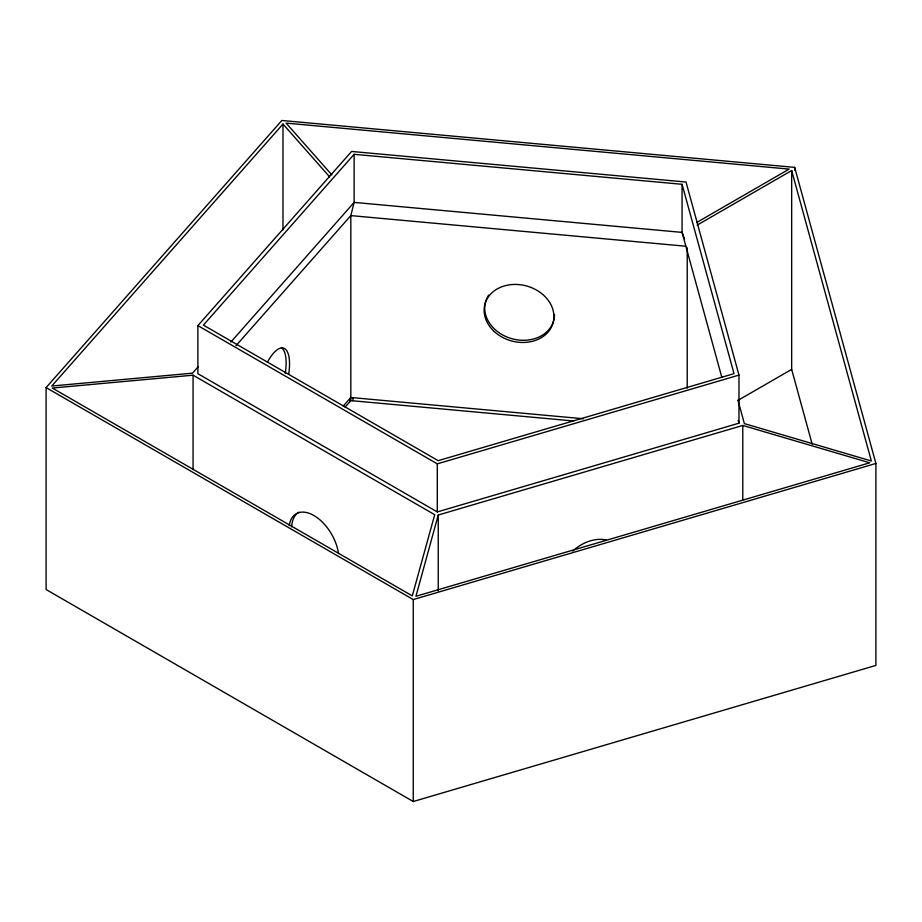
<?xml version="1.0" encoding="UTF-8"?>
<svg xmlns="http://www.w3.org/2000/svg" width="922" height="922" viewBox="0 0 922 922"><rect width="100%" height="100%" fill="white"/><g stroke="black" fill="none" stroke-linecap="round" stroke-linejoin="round"><path stroke-width="1.38" d="M438.238 515.029L415.937 596.292L869.734 462.798L742.775 425.445L438.238 515.029L438.238 590.852M46.1 387.586L281.832 120.482L794.672 167.378L875.9 463.466L875.9 665.419L413.252 801.518L46.1 589.538L46.1 387.586L413.252 599.565L875.9 463.466M329.603 176.863L282.985 124.044L51.77 386.03L192.514 373.168L198.218 366.691M197.884 325.616L351.593 151.45L686.014 182.026L738.971 375.104L738.971 423.186L437.293 511.929L197.884 373.71L197.884 325.616L437.293 463.847L738.971 375.104M354.117 154.308L203.382 325.12L438.169 460.666L734.016 373.641L682.073 184.296L354.117 154.308L354.117 202.402L350.821 215.598L350.821 400.609L345.082 407.109M230.869 342.05L354.117 202.402L682.073 232.39L684.412 238.74M236.032 345.658L350.821 215.598L685.784 246.232M343.191 406.129L350.821 397.486L583.43 418.761M697.113 222.26L789.174 169.106L286.131 123.11L331.805 174.857M697.124 225.141L791.664 170.558L871.348 460.977L744.377 423.624L737.934 400.125M738.176 400.263L791.664 369.388L791.664 170.558M193.067 375.185L52.312 388.047L412.284 595.877L434.735 514.707L193.067 375.185L193.067 469.586M350.821 400.609L573.415 420.962M791.664 369.388L812.155 444.07M738.211 420.409L738.971 423.186M721.88 377.501L682.073 232.39L682.073 184.296M794.672 167.378L794.672 170.236M742.775 425.445L742.775 499.828M687.224 247.788L687.224 388.15M437.293 463.847L437.293 511.929M413.252 599.565L413.252 801.518M352.976 397.682L352.976 400.805M349.83 398.604L349.83 401.738M282.985 124.044L282.985 229.889M281.44 347.767A35.336 13.104 -73.6 0 1 285.232 373.375M572.769 551.033A35.336 25.712 -41.4 0 1 606.25 540.038M554.514 314.46A35.336 28.501 15.3 0 1 511.318 338.535A35.336 28.501 15.3 0 1 488.66 295.109M291.663 526.888A35.336 20.399 60 0 1 298.947 512.194M267.368 362.323A35.336 13.104 -73.6 0 1 284.518 348.562A35.336 13.104 -73.6 0 1 288.644 374.378M289.22 525.598A35.336 20.399 60 0 1 313.687 515.386A35.336 20.399 60 0 1 338.512 553.557M494.342 331.597A35.336 28.501 15.3 0 0 552.727 324.002A35.336 28.501 15.3 0 0 509.981 284.76A35.336 28.501 15.3 0 0 494.342 331.597"/></g></svg>
